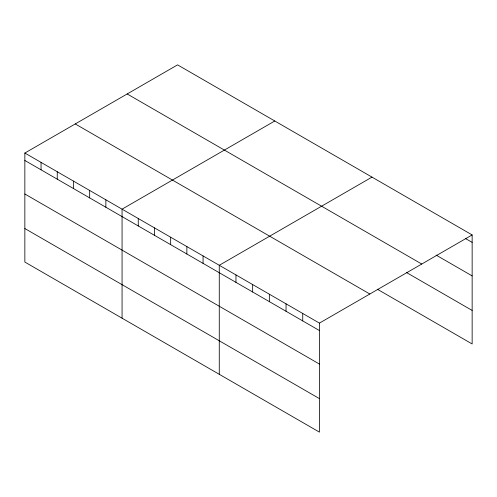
<?xml version="1.0" encoding="UTF-8"?>
<svg xmlns="http://www.w3.org/2000/svg" width="497" height="497" viewBox="0 0 497 497"><rect width="100%" height="100%" fill="white"/><g stroke="black" fill="none" stroke-linecap="round" stroke-linejoin="round"><path stroke-width="0.75" d="M24.85 153.039L319.428 323.112L319.428 432.135L24.85 262.062L24.85 153.039L177.572 64.865L472.15 234.938L472.15 343.961L377.335 289.223M274.785 120.988L122.063 209.162L122.063 318.186M371.992 177.112L219.27 265.286L219.27 374.309M319.428 323.112L472.15 234.938M465.472 238.523L472.15 242.374M436.093 255.085L472.15 275.903M127.176 93.958L421.754 264.031M406.714 272.66L472.15 310.439M75.246 123.939L369.824 294.013M24.85 160.475L319.428 330.548M24.85 193.998L319.428 364.071M24.85 228.539L319.428 398.613M302.735 313.47L302.735 320.913M286.042 303.835L286.042 311.277M269.349 294.199L269.349 301.636M252.656 284.557L252.656 292M235.963 274.922L235.963 282.364M203.068 255.93L203.068 263.373M186.866 246.574L186.866 254.017M170.664 237.224L170.664 244.661M154.468 227.868L154.468 235.311M138.265 218.512L138.265 225.955M105.861 199.806L105.861 207.249M89.659 190.45L89.659 197.893M73.457 181.101L73.457 188.537M57.254 171.745L57.254 179.181M41.052 162.389L41.052 169.831"/></g></svg>
